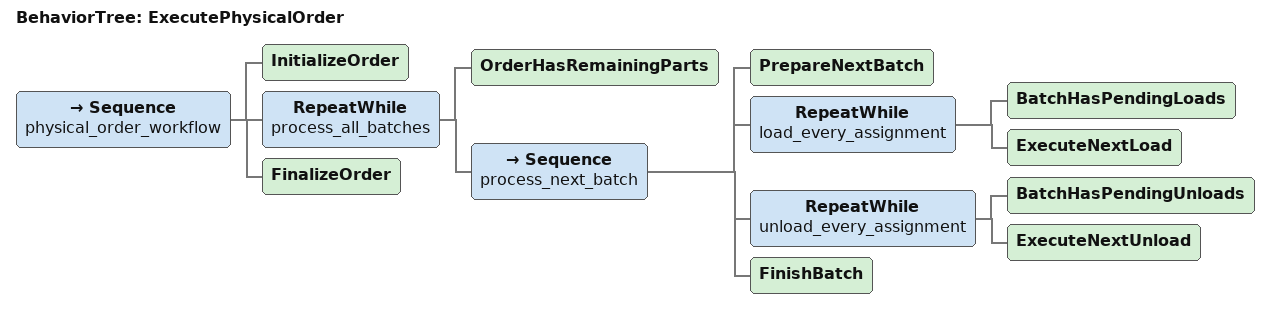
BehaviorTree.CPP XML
<root BTCPP_format="4" main_tree_to_execute="ExecutePhysicalOrder">
  <BehaviorTree ID="ExecutePhysicalOrder">
    <Sequence name="physical_order_workflow">
      <InitializeOrder/>

      <RepeatWhile name="process_all_batches">
        <OrderHasRemainingParts/>
        <Sequence name="process_next_batch">
          <PrepareNextBatch/>

          <RepeatWhile name="load_every_assignment">
            <BatchHasPendingLoads/>
            <ExecuteNextLoad/>
          </RepeatWhile>

          <RepeatWhile name="unload_every_assignment">
            <BatchHasPendingUnloads/>
            <ExecuteNextUnload/>
          </RepeatWhile>

          <FinishBatch/>
        </Sequence>
      </RepeatWhile>

      <FinalizeOrder/>
    </Sequence>
  </BehaviorTree>
</root>
